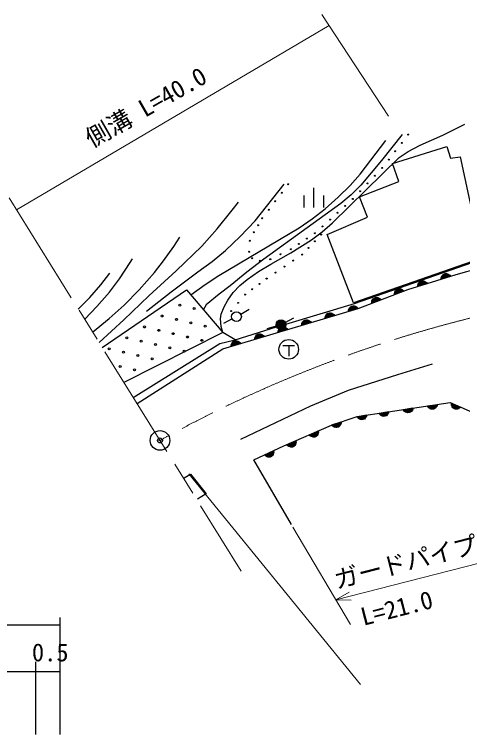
# Model space of a CAD drawing. Units: millimetres, scale not verified. Extents: x 40000 to 680000, y 20000 to 380000.
# Drawn here: x 360738 to 406448, y 243978 to 317513 of the extents above; entities that cross this region are included whole.
import ezdxf
from ezdxf.enums import TextEntityAlignment as Align

# ---------------------------------------------------------------- set-up
doc = ezdxf.new("R2010")
doc.units = ezdxf.units.MM
doc.header["$LTSCALE"] = 1000
doc.header["$PDMODE"] = 32
doc.header["$PDSIZE"] = 500
doc.linetypes.add('CHAIN', pattern=[18.5, 12, -1.5, 3.5, -1.5])
for name, color, linetype, lineweight in [('M-BGD', 7, 'Continuous', 25), ('M-BMK', 2, 'CHAIN', 13), ('M-BMK-SRVR', 3, 'Continuous', 25), ('M-STR-HTXT', 7, 'Continuous', 13)]:
    doc.layers.add(name, color=color, linetype=linetype, lineweight=lineweight)
doc.layers.add('M-OTRS', color=6, linetype='Continuous')
doc.styles.add('ＭＳ ゴシック', font='')
doc.styles.get('ＭＳ ゴシック').set_extended_font_data('MS Gothic')

msp = doc.modelspace()

# ---------------------------------------------------------------- linework, layer by layer
at = {"layer": 'M-BGD'}
for p, q in [((404434, 305195), (406665, 306300)), ((400270, 305257), (398165, 302590)), ((402128, 304175), (404434, 305195)), ((397104, 302616), (398635, 304644)), ((399287, 302277), (404844, 304036)), ((400892, 303517), (402128, 304175)), ((404844, 304036), (405212, 302851)), ((399970, 302916), (400892, 303517)), ((405212, 302851), (406193, 302974)), ((406193, 302974), (408412, 292623)), ((393187, 296237), (399970, 302916)), ((395998, 301196), (397104, 302616)), ((398165, 302590), (396056, 300077)), ((399941, 300438), (399287, 302277)), ((394995, 300059), (395998, 301196)), ((385288, 296432), (388253, 300174)), ((393766, 298837), (394995, 300059)), ((396056, 300077), (395077, 299098)), ((395946, 298891), (399941, 300438)), ((391256, 299812), (391257, 297813)), ((390257, 299012), (390257, 297813)), ((392256, 299013), (392256, 297813)), ((392416, 297645), (393766, 298837)), ((395077, 299098), (394014, 298189)), ((396764, 296807), (395946, 298891)), ((382939, 297519), (383578, 298325)), ((394014, 298189), (386190, 292514)), ((381410, 295629), (382939, 297519)), ((391105, 296629), (392416, 297645)), ((383770, 294841), (385288, 296432)), ((389783, 295730), (391105, 296629)), ((392637, 295048), (396764, 296807)), ((379839, 293845), (381410, 295629)), ((381571, 290868), (389783, 295730)), ((392140, 295307), (393187, 296237)), ((391053, 294481), (392140, 295307)), ((395327, 288064), (392637, 295048)), ((376982, 293816), (377600, 294769)), ((382251, 293406), (383770, 294841)), ((388922, 293164), (391053, 294481)), ((375956, 292339), (376982, 293816)), ((377236, 291327), (379839, 293845)), ((380898, 292295), (382251, 293406)), ((386891, 292028), (388922, 293164)), ((371445, 290521), (372538, 292196)), ((372538, 292196), (372766, 292558)), ((375017, 291157), (375956, 292339)), ((379444, 291234), (380898, 292295)), ((386190, 292514), (384437, 291192)), ((385642, 291277), (386891, 292028)), ((408412, 292623), (395327, 288064)), ((395436, 287991), (408433, 292530)), ((374459, 288794), (377236, 291327)), ((376722, 289201), (379444, 291234)), ((384480, 290461), (385642, 291277)), ((405782, 290957), (408464, 291724)), ((369560, 289892), (370481, 291109)), ((370434, 289153), (371445, 290521)), ((373458, 289400), (375017, 291157)), ((380183, 289950), (381571, 290868)), ((384437, 291192), (382749, 289791)), ((400866, 289423), (405782, 290957)), ((405212, 290779), (404258, 290481)), ((404258, 290481), (404260, 290608)), ((404260, 290608), (404288, 290721)), ((405156, 290824), (404278, 290550)), ((404279, 290614), (405119, 290876)), ((405082, 290927), (404281, 290677)), ((404288, 290721), (404353, 290846)), ((404320, 290752), (405007, 290966)), ((404353, 290846), (404431, 290933)), ((404932, 291006), (404359, 290827)), ((404431, 290933), (404534, 291007)), ((404437, 290914), (404819, 291033)), ((404534, 291007), (404686, 291055)), ((404686, 291055), (404813, 291052)), ((404813, 291052), (404926, 291025)), ((404926, 291025), (405051, 290959)), ((405051, 290959), (405138, 290881)), ((405138, 290881), (405212, 290779)), ((368436, 288599), (369560, 289892)), ((378746, 288863), (380183, 289950)), ((382749, 289791), (381613, 288953)), ((383061, 289116), (383729, 289820)), ((383729, 289820), (384480, 290461)), ((402826, 290035), (401872, 289737)), ((401872, 289737), (401875, 289863)), ((401875, 289863), (401902, 289977)), ((402770, 290080), (401893, 289806)), ((401894, 289869), (402733, 290131)), ((402697, 290183), (401895, 289932)), ((401902, 289977), (401968, 290102)), ((401934, 290008), (402621, 290222)), ((401968, 290102), (402045, 290189)), ((402546, 290261), (401974, 290083)), ((402045, 290189), (402148, 290263)), ((402051, 290170), (402433, 290289)), ((402148, 290263), (402301, 290310)), ((402301, 290310), (402427, 290308)), ((402427, 290308), (402540, 290280)), ((402540, 290280), (402666, 290215)), ((402666, 290215), (402753, 290137)), ((402753, 290137), (402826, 290035)), ((369157, 287674), (370434, 289153)), ((369687, 283511), (378288, 289401)), ((371921, 287826), (373458, 289400)), ((374218, 287210), (376722, 289201)), ((378288, 289401), (381994, 285039)), ((382493, 288336), (383061, 289116)), ((395803, 287482), (400866, 289423)), ((399511, 289032), (399531, 289147)), ((399517, 288906), (399511, 289032)), ((400450, 289263), (399517, 288906)), ((400311, 289403), (399527, 289102)), ((399530, 289039), (400351, 289354)), ((399531, 289147), (399589, 289276)), ((400391, 289305), (399533, 288976)), ((399561, 289180), (400234, 289437)), ((399589, 289276), (399661, 289368)), ((400156, 289472), (399596, 289257)), ((399661, 289368), (399758, 289448)), ((399668, 289349), (400041, 289492)), ((399758, 289448), (399908, 289505)), ((399908, 289505), (400034, 289511)), ((400034, 289511), (400149, 289491)), ((400149, 289491), (400278, 289433)), ((400278, 289433), (400370, 289361)), ((400370, 289361), (400450, 289263)), ((367252, 287430), (368436, 288599)), ((371883, 286312), (374459, 288794)), ((381613, 288953), (380311, 287847)), ((382121, 287649), (382493, 288336)), ((398117, 288369), (397183, 288011)), ((397977, 288508), (397193, 288208)), ((397196, 288145), (398018, 288460)), ((397198, 288252), (397255, 288381)), ((398058, 288411), (397199, 288082)), ((397228, 288285), (397900, 288543)), ((397255, 288381), (397327, 288473)), ((397823, 288577), (397263, 288363)), ((397327, 288473), (397425, 288554)), ((397334, 288455), (397708, 288598)), ((397425, 288554), (397574, 288611)), ((397574, 288611), (397701, 288616)), ((397701, 288616), (397815, 288596)), ((397815, 288596), (397945, 288539)), ((397945, 288539), (398036, 288467)), ((398036, 288467), (398117, 288369)), ((367903, 286382), (369157, 287674)), ((370416, 286472), (371921, 287826)), ((380311, 287847), (380008, 287377)), ((381839, 286907), (382121, 287649)), ((388430, 285891), (395436, 287991)), ((395727, 287522), (394846, 287259)), ((394848, 287322), (395691, 287574)), ((395654, 287626), (394850, 287385)), ((394858, 287429), (394925, 287554)), ((394890, 287460), (395580, 287666)), ((394925, 287554), (395003, 287640)), ((395505, 287706), (394930, 287535)), ((395003, 287640), (395107, 287712)), ((395009, 287621), (395392, 287735)), ((395107, 287712), (395260, 287758)), ((395260, 287758), (395386, 287754)), ((395386, 287754), (395499, 287725)), ((395499, 287725), (395624, 287658)), ((395624, 287658), (395710, 287580)), ((395710, 287580), (395783, 287476)), ((397178, 288138), (397198, 288252)), ((397183, 288011), (397178, 288138)), ((381754, 286422), (381839, 286907)), ((382001, 283361), (395803, 287482)), ((383814, 286912), (384671, 287427)), ((393332, 286807), (392451, 286544)), ((392453, 286607), (393296, 286859)), ((393260, 286911), (392455, 286670)), ((392463, 286714), (392530, 286839)), ((392496, 286745), (393185, 286951)), ((392530, 286839), (392609, 286925)), ((393111, 286991), (392536, 286820)), ((392609, 286925), (392712, 286997)), ((392614, 286906), (392998, 287020)), ((392712, 286997), (392865, 287043)), ((392865, 287043), (392992, 287039)), ((392992, 287039), (393105, 287010)), ((393105, 287010), (393229, 286943)), ((393229, 286943), (393315, 286865)), ((393315, 286865), (393388, 286761)), ((395783, 287476), (394825, 287190)), ((394825, 287190), (394829, 287316)), ((394829, 287316), (394858, 287429)), ((368712, 285081), (370416, 286472)), ((369366, 284027), (371883, 286312)), ((381836, 285633), (381754, 286422)), ((382944, 286421), (382060, 285953)), ((388369, 286064), (389253, 286532)), ((390938, 286092), (390057, 285829)), ((390059, 285892), (390902, 286144)), ((390865, 286195), (390061, 285955)), ((390068, 285999), (390136, 286124)), ((390101, 286030), (390791, 286236)), ((390136, 286124), (390214, 286210)), ((390716, 286276), (390141, 286104)), ((390214, 286210), (390318, 286282)), ((390220, 286191), (390603, 286305)), ((390318, 286282), (390471, 286328)), ((390471, 286328), (390597, 286324)), ((390597, 286324), (390710, 286295)), ((390710, 286295), (390835, 286228)), ((390835, 286228), (390921, 286149)), ((390921, 286149), (390993, 286046)), ((393388, 286761), (392430, 286475)), ((392430, 286475), (392434, 286601)), ((392434, 286601), (392463, 286714)), ((381994, 285039), (381836, 285633)), ((383264, 284281), (387468, 285598)), ((387447, 285693), (386486, 285418)), ((388599, 285331), (387641, 285045)), ((388543, 285377), (387662, 285114)), ((387664, 285177), (388507, 285429)), ((388471, 285480), (387666, 285240)), ((387674, 285284), (387741, 285409)), ((387706, 285315), (388396, 285521)), ((387741, 285409), (387820, 285495)), ((388321, 285561), (387747, 285389)), ((387820, 285495), (387923, 285567)), ((387825, 285476), (388208, 285590)), ((387923, 285567), (388076, 285613)), ((388076, 285613), (388203, 285609)), ((388203, 285609), (388316, 285580)), ((388316, 285580), (388440, 285513)), ((388440, 285513), (388526, 285434)), ((388526, 285434), (388599, 285331)), ((390993, 286046), (390035, 285760)), ((390035, 285760), (390039, 285886)), ((390039, 285886), (390068, 285999)), ((381994, 285039), (371913, 279928)), ((383264, 284281), (381994, 285039)), ((386204, 284616), (385246, 284330)), ((386149, 284662), (385267, 284399)), ((385269, 284462), (386112, 284714)), ((386076, 284765), (385271, 284525)), ((385279, 284569), (385346, 284694)), ((385312, 284600), (386001, 284806)), ((385346, 284694), (385425, 284780)), ((385927, 284846), (385352, 284674)), ((385425, 284780), (385528, 284852)), ((385431, 284760), (385814, 284875)), ((385528, 284852), (385682, 284898)), ((385682, 284898), (385808, 284894)), ((385808, 284894), (385921, 284865)), ((385921, 284865), (386045, 284798)), ((386045, 284798), (386131, 284719)), ((386131, 284719), (386204, 284616)), ((387641, 285045), (387645, 285171)), ((387645, 285171), (387674, 285284)), ((372856, 278410), (381681, 283923)), ((381681, 283923), (383264, 284281)), ((383809, 283901), (382852, 283615)), ((382856, 283741), (382885, 283854)), ((383754, 283947), (382873, 283684)), ((382875, 283747), (383718, 283999)), ((383681, 284050), (382877, 283810)), ((382885, 283854), (382952, 283978)), ((382917, 283885), (383607, 284091)), ((382952, 283978), (383030, 284065)), ((383532, 284131), (382957, 283959)), ((383030, 284065), (383134, 284137)), ((383036, 284045), (383419, 284160)), ((383134, 284137), (383287, 284183)), ((383287, 284183), (383413, 284179)), ((383413, 284179), (383526, 284150)), ((383526, 284150), (383651, 284083)), ((383651, 284083), (383737, 284004)), ((383737, 284004), (383809, 283901)), ((385246, 284330), (385250, 284456)), ((385250, 284456), (385279, 284569)), ((373252, 277773), (382001, 283361)), ((382852, 283615), (382856, 283741)), ((388116, 283713), (389316, 283713)), ((388716, 283713), (388716, 282634)), ((399845, 280757), (403389, 281820)), ((394807, 279130), (399845, 280757)), ((390976, 277532), (394807, 279130)), ((383835, 274147), (390976, 277532)), ((395681, 276473), (405171, 277894)), ((400403, 277180), (401391, 277328)), ((400451, 277127), (401361, 277263)), ((401391, 277328), (401370, 277204)), ((402874, 277550), (403863, 277698)), ((402932, 277438), (402874, 277550)), ((402923, 277497), (403832, 277633)), ((403006, 277348), (402932, 277438)), ((403821, 277571), (402951, 277441)), ((402980, 277384), (403810, 277509)), ((403119, 277264), (403006, 277348)), ((403760, 277440), (403048, 277334)), ((403116, 277283), (403710, 277372)), ((403227, 277219), (403119, 277264)), ((403620, 277298), (403224, 277239)), ((403622, 277278), (403510, 277221)), ((403712, 277352), (403622, 277278)), ((403797, 277466), (403712, 277352)), ((403841, 277574), (403797, 277466)), ((403863, 277698), (403841, 277574)), ((405171, 277894), (409641, 275916)), ((405321, 277697), (405333, 277823)), ((405335, 277581), (405321, 277697)), ((405333, 277823), (406247, 277418)), ((405333, 277626), (406101, 277286)), ((405386, 277449), (405335, 277581)), ((406143, 277333), (405339, 277689)), ((405345, 277752), (406186, 277380)), ((406022, 277256), (405363, 277547)), ((405453, 277354), (405386, 277449)), ((405394, 277468), (405943, 277225)), ((405547, 277269), (405453, 277354)), ((405827, 277211), (405461, 277372)), ((405693, 277204), (405547, 277269)), ((406066, 277258), (405934, 277207)), ((406162, 277325), (406066, 277258)), ((406247, 277418), (406162, 277325)), ((395681, 276473), (396669, 276621)), ((395729, 276419), (396639, 276556)), ((396628, 276493), (395758, 276363)), ((396648, 276496), (396603, 276389)), ((396669, 276621), (396648, 276496)), ((397931, 276810), (398920, 276958)), ((397988, 276697), (397931, 276810)), ((397980, 276757), (398889, 276893)), ((398063, 276607), (397988, 276697)), ((398878, 276831), (398008, 276700)), ((398037, 276644), (398867, 276768)), ((398176, 276523), (398063, 276607)), ((398817, 276700), (398105, 276593)), ((398173, 276543), (398766, 276632)), ((398284, 276479), (398176, 276523)), ((398677, 276558), (398281, 276498)), ((398679, 276538), (398567, 276481)), ((398769, 276612), (398679, 276538)), ((398853, 276726), (398769, 276612)), ((398898, 276833), (398853, 276726)), ((398920, 276958), (398898, 276833)), ((400460, 277067), (400403, 277180)), ((400534, 276977), (400460, 277067)), ((401350, 277201), (400480, 277070)), ((400508, 277014), (401339, 277138)), ((400648, 276893), (400534, 276977)), ((401288, 277070), (400577, 276964)), ((400645, 276913), (401238, 277002)), ((400756, 276849), (400648, 276893)), ((401148, 276928), (400753, 276869)), ((400880, 276827), (400756, 276849)), ((401038, 276851), (400880, 276827)), ((401151, 276908), (401038, 276851)), ((401241, 276982), (401151, 276908)), ((401325, 277096), (401241, 276982)), ((401370, 277204), (401325, 277096)), ((403352, 277197), (403227, 277219)), ((403510, 277221), (403352, 277197)), ((405819, 277192), (405693, 277204)), ((405934, 277207), (405819, 277192)), ((393063, 275578), (395681, 276473)), ((393104, 275592), (394050, 275916)), ((393162, 275549), (394032, 275846)), ((394032, 275783), (393200, 275498)), ((394051, 275789), (394027, 275675)), ((394050, 275916), (394051, 275789)), ((395738, 276360), (395681, 276473)), ((395812, 276270), (395738, 276360)), ((395786, 276307), (396617, 276431)), ((395926, 276186), (395812, 276270)), ((396566, 276363), (395855, 276256)), ((395923, 276206), (396516, 276295)), ((396034, 276142), (395926, 276186)), ((396426, 276221), (396031, 276161)), ((396158, 276120), (396034, 276142)), ((396316, 276144), (396158, 276120)), ((396429, 276201), (396316, 276144)), ((396519, 276275), (396429, 276201)), ((396603, 276389), (396519, 276275)), ((398409, 276457), (398284, 276479)), ((398567, 276481), (398409, 276457)), ((388211, 273470), (393063, 275578)), ((393181, 275492), (393104, 275592)), ((393270, 275417), (393181, 275492)), ((393238, 275448), (394033, 275720)), ((393397, 275354), (393270, 275417)), ((393995, 275643), (393314, 275411)), ((393391, 275373), (393958, 275567)), ((393511, 275330), (393397, 275354)), ((393883, 275478), (393505, 275349)), ((393637, 275331), (393511, 275330)), ((393789, 275383), (393637, 275331)), ((393889, 275459), (393789, 275383)), ((393965, 275548), (393889, 275459)), ((394027, 275675), (393965, 275548)), ((390822, 274574), (391735, 274983)), ((390908, 274481), (390822, 274574)), ((390883, 274536), (391723, 274912)), ((391003, 274415), (390908, 274481)), ((391729, 274849), (390926, 274489)), ((390969, 274443), (391735, 274786)), ((391135, 274364), (391003, 274415)), ((391705, 274707), (391048, 274413)), ((391127, 274382), (391675, 274628)), ((391251, 274350), (391135, 274364)), ((391608, 274532), (391243, 274369)), ((391377, 274363), (391251, 274350)), ((391523, 274428), (391377, 274363)), ((391616, 274514), (391523, 274428)), ((391683, 274609), (391616, 274514)), ((391733, 274742), (391683, 274609)), ((391747, 274857), (391733, 274742)), ((391735, 274983), (391747, 274857)), ((388542, 273553), (389454, 273961)), ((388627, 273460), (388542, 273553)), ((388603, 273514), (389442, 273890)), ((389448, 273827), (388645, 273468)), ((388688, 273421), (389454, 273764)), ((389424, 273685), (388767, 273391)), ((388847, 273361), (389394, 273606)), ((389402, 273588), (389335, 273492)), ((389453, 273720), (389402, 273588)), ((389466, 273836), (389453, 273720)), ((389454, 273961), (389466, 273836)), ((385154, 272035), (388211, 273470)), ((386261, 272531), (387173, 272940)), ((386322, 272493), (387161, 272869)), ((387173, 272940), (387186, 272814)), ((388723, 273393), (388627, 273460)), ((388855, 273343), (388723, 273393)), ((388971, 273329), (388855, 273343)), ((389327, 273510), (388962, 273347)), ((389096, 273341), (388971, 273329)), ((389242, 273407), (389096, 273341)), ((389335, 273492), (389242, 273407)), ((386346, 272438), (386261, 272531)), ((386442, 272371), (386346, 272438)), ((387167, 272806), (386365, 272446)), ((386407, 272399), (387174, 272743)), ((386574, 272321), (386442, 272371)), ((387144, 272664), (386487, 272369)), ((386566, 272339), (387113, 272584)), ((386690, 272307), (386574, 272321)), ((387047, 272489), (386682, 272325)), ((386816, 272319), (386690, 272307)), ((386962, 272385), (386816, 272319)), ((387055, 272470), (386962, 272385)), ((387121, 272566), (387055, 272470)), ((387172, 272698), (387121, 272566)), ((387186, 272814), (387172, 272698)), ((389005, 265434), (385154, 272035)), ((378035, 270180), (378701, 270554)), ((378701, 270554), (380297, 268567)), ((380297, 268567), (379421, 268010)), ((365382, 255945), (365382, 243978)), ((318002, 255189), (365382, 255189)), ((362882, 251407), (362882, 243978)), ((348171, 250407), (362882, 250407)), ((362882, 250407), (365382, 250407))]:
    msp.add_line(p, q, dxfattribs=at)
for centre, radius in [((400908, 305249), 50), ((400246, 304395), 50), ((399584, 303541), 50), ((398923, 302687), 50), ((398261, 301833), 50), ((397507, 301041), 50), ((388672, 300170), 50), ((396754, 300250), 50), ((388009, 299302), 50), ((396001, 299458), 50), ((395248, 298666), 50), ((387346, 298435), 50), ((394475, 297966), 50), ((386684, 297567), 50), ((393703, 297267), 50), ((386021, 296699), 50), ((392930, 296567), 50), ((385587, 295984), 50), ((392157, 295868), 50), ((385153, 295269), 50), ((391385, 295169), 50), ((392024, 295031), 50), ((384745, 294400), 50), ((390568, 294623), 50), ((391379, 294352), 50), ((388933, 293533), 50), ((389751, 294078), 50), ((390735, 293673), 50), ((384694, 293277), 50), ((387886, 293022), 50), ((390091, 292995), 50), ((385000, 292613), 50), ((385767, 292358), 50), ((386839, 292511), 50), ((389184, 292382), 50), ((387371, 291155), 50), ((388278, 291768), 50), ((386465, 290542), 50), ((385733, 289997), 50), ((385001, 289452), 50), ((384269, 288907), 50), ((377610, 287836), 100), ((379070, 287495), 100), ((383554, 288064), 50), ((375809, 286717), 100), ((382839, 287221), 50), ((383386, 286655), 500), ((377269, 286376), 100), ((378729, 286035), 100), ((387928, 285830), 500), ((387928, 285830), 440), ((387928, 285830), 380), ((387928, 285830), 320), ((387928, 285830), 260), ((374008, 285598), 100), ((375468, 285257), 100), ((380189, 285694), 100), ((387928, 285830), 200), ((387928, 285830), 140), ((387928, 285830), 80), ((387928, 285830), 20), ((376928, 284916), 100), ((378388, 284575), 100), ((372206, 284479), 100), ((373666, 284138), 100), ((375127, 283797), 100), ((379848, 284234), 100), ((388716, 283313), 1000), ((370405, 283360), 100), ((371865, 283019), 100), ((376587, 283456), 100), ((378047, 283115), 100), ((373325, 282678), 100), ((374785, 282337), 100), ((371524, 281559), 100), ((372984, 281218), 100)]:
    msp.add_circle(centre, radius, dxfattribs=at)
at = {"layer": 'M-BMK'}
msp.add_line((360201, 298780), (383879, 260667), dxfattribs=at)
msp.add_arc((438725, 160377), 130000, 85.96558, 119.05722, dxfattribs=at)
at = {"layer": 'M-BMK-SRVR'}
for radius in [1000, 50]:
    msp.add_circle((375587, 274015), radius, dxfattribs=at)
at = {"layer": 'M-OTRS'}
msp.add_point((375587, 274015), dxfattribs=at)
at = {"layer": 'M-STR-HTXT'}
for p, q in [((398893, 307129), (392080, 317513)), ((360961, 297557), (392831, 316368)), ((396028, 249104), (378529, 270596)), ((389148, 265144), (395009, 255214)), ((393516, 257744), (408518, 261579)), ((393516, 257744), (394865, 258522)), ((395073, 257708), (393516, 257744))]:
    msp.add_line(p, q, dxfattribs=at)

# ---------------------------------------------------------------- texts
at = {"layer": 'M-BGD', "style": 'ＭＳ ゴシック'}
msp.add_text('0.5', height=1833, dxfattribs=at).set_placement((362521, 250907), align=Align.BOTTOM_LEFT)
at = {"layer": 'M-STR-HTXT', "style": 'ＭＳ ゴシック'}
for s, rotation, p in [('側溝 L=40.0', 29.599, (368896, 303380)), ('ガードパイプ', 14.4, (393751, 258320)), ('L=21.0', 14.4, (396468, 254550))]:
    msp.add_text(s, height=1833, rotation=rotation, dxfattribs=at).set_placement(p, align=Align.BOTTOM_LEFT)

doc.saveas('drawing.dxf')
